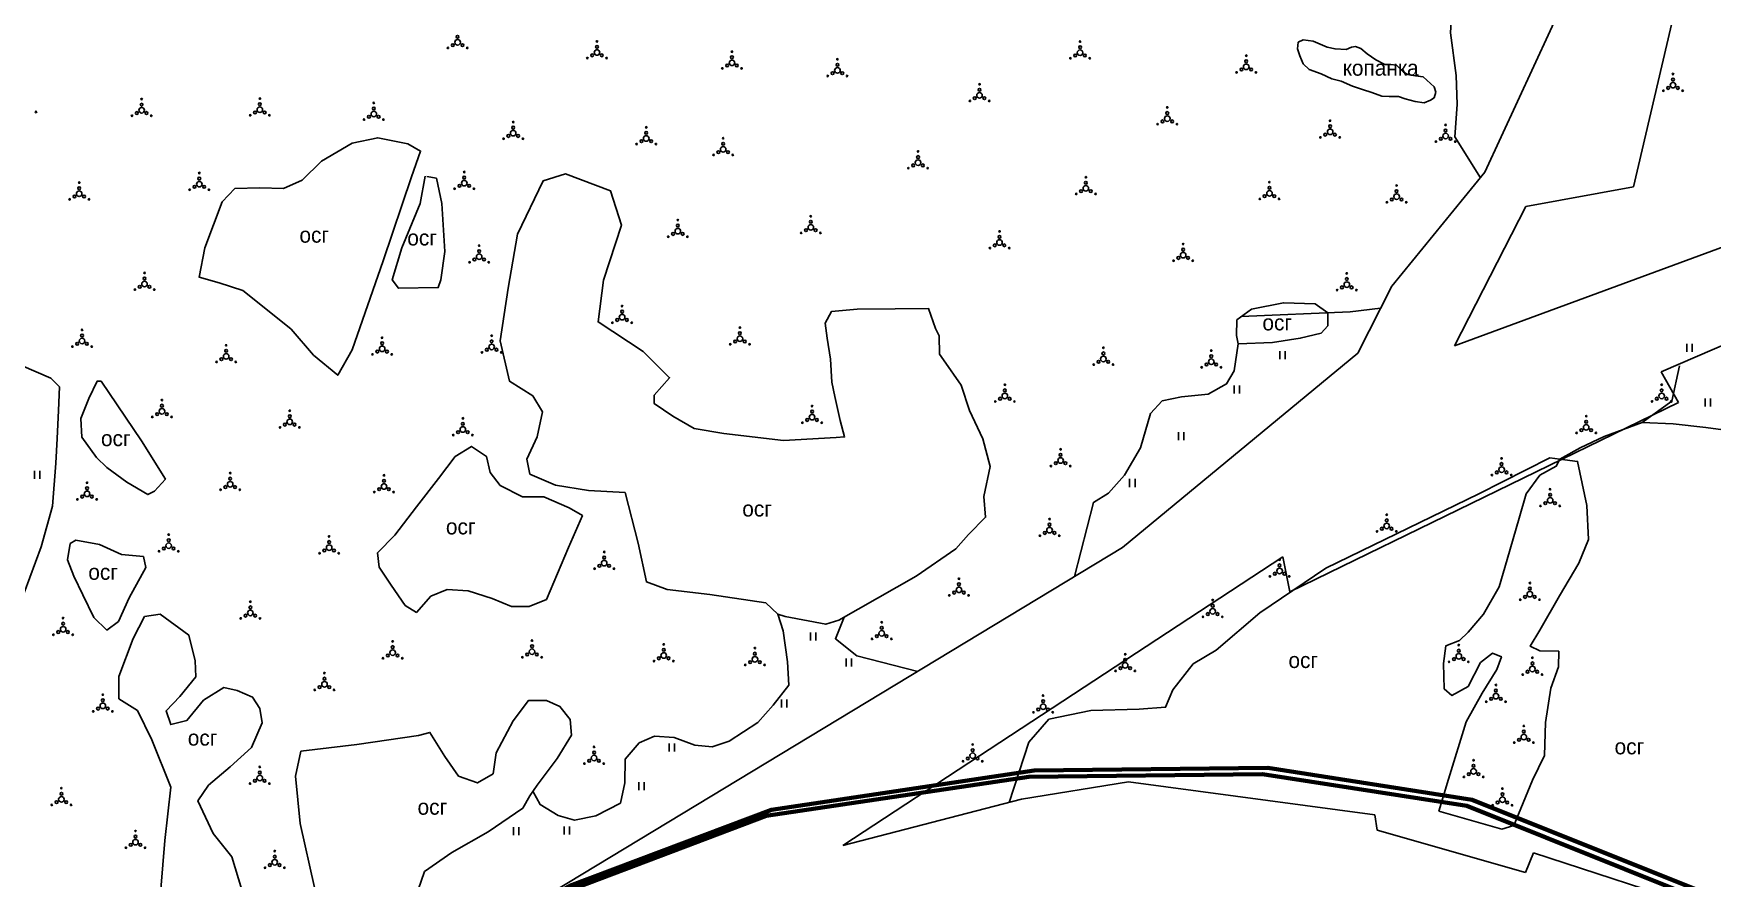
# Model space of a CAD drawing. Header units: millimetres. Extents: x 1379499 to 1411715, y 5652947 to 5671991.
# Drawn here: x 1399186 to 1399939, y 5660330 to 5660709 of the extents above; entities that cross this region are included whole.
import ezdxf

# ---------------------------------------------------------------- set-up
doc = ezdxf.new("R2010")
doc.units = ezdxf.units.MM
doc.layers.add('_5Інше', color=252, linetype='Continuous', lineweight=25)
for name, color, linetype in [('вулиці', 7, 'Continuous'), ('ВулНазва', 7, 'Continuous'), ('межа по генплану', 7, 'Continuous'), ('на область', 5, 'Continuous')]:
    doc.layers.add(name, color=color, linetype=linetype)
picture_1 = doc.add_image_def('image1.bmp', size_in_pixel=(3370, 2384))

# ---------------------------------------------------------------- blocks, each defined once
blk = doc.blocks.new('ЛвЗд')
at = {"layer": '_5Інше', "color": 204, "linetype": 'Continuous'}
for points in [[(43805, 27740), (43778.304, 27628.895)], [(43711.676, 27635.848), (43756.124, 27730.869)], [(43669.485, 27584.824), (43711.676, 27635.848)], [(43778.304, 27628.895), (43729.906, 27620.294)], [(43697.596, 27557.943), (43886.079, 27626.153)], [(43729.906, 27620.294), (43697.596, 27557.943)], [(43790.224, 27545.67), (43942, 27610)], [(43654.064, 27554.924), (43669.485, 27584.824)], [(43547.933, 27468.27), (43654.064, 27554.924)], [(43797.962, 27531.943), (43790.224, 27545.67)], [(43623, 27448), (43797.962, 27531.943)], [(42747.277, 26990.674), (43547.933, 27468.27)], [(43421.619, 27335.262), (43619.963, 27463.677)], [(43619.963, 27463.677), (43623, 27448)], [(43550.062, 27363.153), (43501.856, 27355.539)], [(43660.555, 27347.657), (43550.062, 27363.153)], [(43501.856, 27355.539), (43421.619, 27335.262)], [(43661.574, 27340.773), (43660.555, 27347.657)], [(43727.969, 27321.342), (43661.574, 27340.773)], [(43731.602, 27330.166), (43727.969, 27321.342)], [(43809.546, 27304.251), (43731.602, 27330.166)]]:
    blk.add_lwpolyline(points, dxfattribs=at)

msp = doc.modelspace()

# ---------------------------------------------------------------- linework, layer by layer
at = {"layer": 'вулиці', "color": 7}
for p, q in [((1399745.21, 5660563.06), (1399745.21, 5660566.66)), ((1399747.61, 5660563.06), (1399747.61, 5660566.66)), ((1399927.99, 5660566.26), (1399927.99, 5660569.86)), ((1399930.39, 5660566.26), (1399930.39, 5660569.86)), ((1399724.72, 5660547.61), (1399724.72, 5660551.21)), ((1399727.12, 5660547.61), (1399727.12, 5660551.21)), ((1399936.26, 5660541.72), (1399936.26, 5660545.32)), ((1399938.66, 5660541.72), (1399938.66, 5660545.32)), ((1399699.7, 5660526.63), (1399699.7, 5660530.23)), ((1399702.1, 5660526.63), (1399702.1, 5660530.23)), ((1399186.05, 5660509.37), (1399186.05, 5660512.97)), ((1399188.45, 5660509.37), (1399188.45, 5660512.97)), ((1399677.79, 5660505.65), (1399677.79, 5660509.25)), ((1399680.19, 5660505.65), (1399680.19, 5660509.25)), ((1399534.47, 5660436.68), (1399534.47, 5660440.28)), ((1399536.87, 5660436.68), (1399536.87, 5660440.28)), ((1399550.49, 5660425.06), (1399550.49, 5660428.66)), ((1399552.89, 5660425.06), (1399552.89, 5660428.66)), ((1399521.45, 5660406.66), (1399521.45, 5660410.26)), ((1399523.85, 5660406.66), (1399523.85, 5660410.26)), ((1399470.95, 5660386.92), (1399470.95, 5660390.52)), ((1399473.35, 5660386.92), (1399473.35, 5660390.52)), ((1399457.42, 5660369.61), (1399457.42, 5660373.21)), ((1399459.82, 5660369.61), (1399459.82, 5660373.21)), ((1399401.12, 5660349.37), (1399401.12, 5660352.97)), ((1399403.52, 5660349.37), (1399403.52, 5660352.97)), ((1399423.91, 5660349.61), (1399423.91, 5660353.21)), ((1399426.31, 5660349.61), (1399426.31, 5660353.21))]:
    msp.add_line(p, q, dxfattribs=at)
at = {"layer": 'вулиці', "color": 7, "lineweight": -2}
for points in [[(1399835.28, 5660644.49), (1399823.79, 5660662.86), (1399824.89, 5660677.42), (1399824.34, 5660690.33), (1399821.86, 5660709.56), (1399822.96, 5660726.86), (1399829.01, 5660741.7), (1399838.91, 5660744.72), (1399852.66, 5660746.09), (1399881.02, 5660741.85)], [(1399753.46, 5660705.28), (1399755.65, 5660706.33), (1399760.24, 5660705.84), (1399766.52, 5660703.02), (1399770.05, 5660702.31), (1399774.99, 5660702.1), (1399777.39, 5660703.02), (1399779.23, 5660703.37), (1399781.65, 5660702.57), (1399784.41, 5660700.17), (1399788.36, 5660697.42), (1399792.31, 5660695.38), (1399795, 5660695.31), (1399797.61, 5660694.95), (1399799.3, 5660693.4), (1399800.71, 5660691.85), (1399802.62, 5660690.86), (1399806.15, 5660690.23), (1399809.54, 5660689.8), (1399811.16, 5660688.25), (1399814.48, 5660685.29), (1399815.26, 5660682.96), (1399814.55, 5660680.42), (1399812.86, 5660679.37), (1399810.1, 5660678.17), (1399806.01, 5660678.66), (1399801.49, 5660679.93), (1399798.53, 5660680.92), (1399794.36, 5660680.99), (1399791.04, 5660681.06), (1399786.52, 5660682.68), (1399782.29, 5660684.09), (1399777.91, 5660685.57), (1399772.69, 5660687.83), (1399768.52, 5660688.89), (1399763.85, 5660691.08), (1399758.35, 5660693.13), (1399755.66, 5660695.59), (1399754.25, 5660699.26), (1399753.19, 5660702.36), (1399753.46, 5660705.28)], [(1399270.36, 5660633.69), (1399262.48, 5660613.08), (1399260.04, 5660599.78), (1399269, 5660597.34), (1399279.59, 5660593.82), (1399292.09, 5660583.78), (1399301.32, 5660576.45), (1399311.37, 5660564.79), (1399322.23, 5660555.84), (1399328.75, 5660567.23), (1399342.6, 5660607.11), (1399355.36, 5660644.82), (1399359.43, 5660656.48), (1399353.73, 5660659.74), (1399340.15, 5660662.45), (1399328.75, 5660660.01), (1399314.9, 5660651.87), (1399306.21, 5660643.46), (1399297.79, 5660639.66), (1399287.2, 5660639.93), (1399276.06, 5660639.66), (1399270.36, 5660633.69)], [(1399409.86, 5660369.08), (1399413.16, 5660363.07), (1399421.24, 5660358.16), (1399428.44, 5660356.05), (1399438.1, 5660357.98), (1399449.16, 5660363.77), (1399451.1, 5660372.89), (1399451.27, 5660383.42), (1399457.59, 5660390.79), (1399464.44, 5660393.77), (1399473.22, 5660393.24), (1399482.53, 5660389.73), (1399490.26, 5660389.03), (1399497.98, 5660391.49), (1399510.87, 5660399.99), (1399517.72, 5660407.7), (1399524.74, 5660416.65), (1399524.21, 5660427.18), (1399522.28, 5660441.03), (1399519.82, 5660448.58), (1399514.38, 5660453.72), (1399489.33, 5660457.4), (1399470.17, 5660459.61), (1399460.84, 5660463.04), (1399457.15, 5660480.46), (1399451.25, 5660503.12), (1399434.79, 5660504.1), (1399420.05, 5660506.55), (1399408.51, 5660511.46), (1399407.04, 5660518.08), (1399411.7, 5660528.14), (1399414.16, 5660539.43), (1399409.74, 5660546.55), (1399399.39, 5660553.14), (1399395.21, 5660571.25), (1399398.7, 5660594.92), (1399402.88, 5660619.08), (1399414.38, 5660643.1), (1399424.49, 5660646.23), (1399444.7, 5660638.58), (1399449.58, 5660623.26), (1399441.57, 5660598.54), (1399439.13, 5660579.74), (1399459.34, 5660566.51), (1399471.19, 5660554.67), (1399471.19, 5660554.67), (1399464.3, 5660546.88), (1399464.3, 5660543.09), (1399472.62, 5660537.5), (1399482.19, 5660531.9), (1399495.57, 5660529.73), (1399522.31, 5660526.48), (1399545.99, 5660527.93), (1399549.78, 5660528.11), (1399547.8, 5660535.51), (1399545.45, 5660546.34), (1399544, 5660552.66), (1399543.48, 5660563.06), (1399542.03, 5660572.45), (1399541.13, 5660579.13), (1399543.84, 5660584.36), (1399555.4, 5660585.45), (1399572.57, 5660585.63), (1399587.39, 5660585.81), (1399590.64, 5660576.78), (1399592.27, 5660573.53), (1399592.45, 5660565.23), (1399594.26, 5660562.7), (1399602.08, 5660551.44), (1399605.88, 5660540.06), (1399611.84, 5660527.24), (1399615.09, 5660514.79), (1399612.38, 5660501.43), (1399613.13, 5660492.11), (1399605.36, 5660484.34), (1399599.76, 5660477.84), (1399581.87, 5660465.57), (1399547.14, 5660445.82), (1399541.35, 5660444.01), (1399523.1, 5660447.45), (1399519.82, 5660448.58)], [(1399362.19, 5660645.07), (1399366.53, 5660644.26), (1399368.98, 5660632.86), (1399370.33, 5660611.43), (1399368.43, 5660598.68), (1399367.35, 5660595.16), (1399349.42, 5660594.89), (1399346.71, 5660598.68), (1399351.05, 5660613.06), (1399359.2, 5660632.86), (1399361.51, 5660645.2)], [(1399725.86, 5660580.73), (1399732.53, 5660585.44), (1399746.86, 5660588.37), (1399761.03, 5660587.88), (1399766.73, 5660583.82), (1399766.73, 5660577.96), (1399763.8, 5660574.71), (1399754.36, 5660572.43), (1399741.98, 5660570.48), (1399726.51, 5660569.99), (1399725.69, 5660573.73), (1399725.86, 5660580.73)], [(1399727.93, 5660582.19), (1399776.83, 5660584.24), (1399790.48, 5660585.98)], [(1399726.51, 5660569.99), (1399724.72, 5660557.79), (1399721.3, 5660551.93), (1399712.99, 5660547.38), (1399701.1, 5660546.08), (1399692.31, 5660544.29), (1399687.1, 5660538.59), (1399682.68, 5660523.16), (1399675.51, 5660510.96), (1399668.34, 5660502.83), (1399661.5, 5660498.76), (1399653.08, 5660465.47)], [(1399180.28, 5660560.15), (1399193.31, 5660554.57), (1399197.29, 5660550.59), (1399196.76, 5660539.97), (1399196.23, 5660527.49), (1399195.7, 5660516.33), (1399194.15, 5660497.03), (1399189.11, 5660478.81), (1399181.43, 5660458.19)], [(1399907.94, 5660534.61), (1399921.25, 5660544.23), (1399924.6, 5660559.98)], [(1399216, 5660553.09), (1399234.04, 5660526.44), (1399244.8, 5660509.18), (1399239.95, 5660503.73), (1399236.92, 5660502.22), (1399227.52, 5660507.82), (1399218.58, 5660514.48), (1399213.88, 5660518.87), (1399207.36, 5660527.96), (1399206.91, 5660536.44), (1399210.4, 5660545.37), (1399214.18, 5660553.09), (1399216, 5660553.09)], [(1400020.1, 5660532.46), (1400009.93, 5660539.25), (1400002.49, 5660537.7), (1399988.99, 5660533.21), (1399977.82, 5660529.49), (1399958.74, 5660529.33), (1399936.56, 5660532.43), (1399921.9, 5660533.99), (1399907.94, 5660534.61), (1399890.88, 5660528.26), (1399880.02, 5660523.3), (1399870.88, 5660518.08)], [(1399395.09, 5660506.39), (1399405.13, 5660501.18), (1399414.8, 5660501.18), (1399426.15, 5660496.35), (1399432.1, 5660492.82), (1399425.77, 5660478.52), (1399415.92, 5660455.11), (1399408.11, 5660451.95), (1399400.3, 5660451.95), (1399391.55, 5660455.67), (1399380.77, 5660459.01), (1399371.28, 5660459.57), (1399364.03, 5660456.6), (1399357.52, 5660449.35), (1399352.5, 5660452.51), (1399346.17, 5660461.61), (1399340.78, 5660469.6), (1399340.04, 5660476.1), (1399347.85, 5660484.09), (1399357.52, 5660496.73), (1399367.38, 5660509.54), (1399375, 5660519.39), (1399382.25, 5660523.85), (1399388.95, 5660519.39), (1399390.62, 5660512.15), (1399395.09, 5660506.39)], [(1399870.88, 5660518.08), (1399866.47, 5660518.81), (1399834.54, 5660502.66), (1399765.89, 5660469.24), (1399736.21, 5660449.21), (1399716.67, 5660432.34), (1399706.23, 5660426.21), (1399697.23, 5660414.55), (1399693.95, 5660406.78), (1399682.08, 5660405.96), (1399660.39, 5660405.35), (1399641.56, 5660401.46), (1399632.55, 5660391.04), (1399623.7, 5660364.05)], [(1399870.88, 5660518.08), (1399878.9, 5660517.14), (1399883.09, 5660497.32), (1399883.86, 5660482.06), (1399879.47, 5660471.39), (1399870.78, 5660456.73), (1399861.89, 5660441.42), (1399857.59, 5660434.22), (1399861.89, 5660432.07), (1399870.47, 5660431.92), (1399870.32, 5660424.88), (1399866.94, 5660415.38), (1399864.49, 5660399.97), (1399864.03, 5660385.11), (1399858.67, 5660374.08), (1399850.34, 5660353.7), (1399844.96, 5660352.09), (1399816.62, 5660360.2)], [(1399816.62, 5660360.2), (1399816.62, 5660360.2), (1399820.94, 5660374.53), (1399828.87, 5660400.25), (1399836.02, 5660413.15), (1399842.71, 5660423.71), (1399844.73, 5660429.46), (1399840.69, 5660431.02), (1399835.25, 5660426.82), (1399829.8, 5660416.1), (1399822.49, 5660412.06), (1399819.07, 5660415.01), (1399818.76, 5660426.36), (1399819.69, 5660434.28), (1399825.91, 5660436.77), (1399829.8, 5660440.5), (1399836.65, 5660448.52), (1399843.65, 5660460.8), (1399847.23, 5660473.07), (1399852.68, 5660491.66), (1399855.79, 5660502.54), (1399862.01, 5660510.93), (1399869.32, 5660514.97), (1399870.88, 5660518.08)], [(1399204.64, 5660481.79), (1399215.25, 5660479.79), (1399225.09, 5660475.34), (1399234.93, 5660474.42), (1399236.01, 5660469.5), (1399228.48, 5660455.83), (1399223.71, 5660445.23), (1399218.48, 5660441.39), (1399212.64, 5660447.07), (1399207.72, 5660457.21), (1399203.72, 5660465.66), (1399200.8, 5660473.03), (1399202.03, 5660480.25), (1399204.64, 5660481.79)], [(1399241.88, 5660314.27), (1399244.56, 5660346.96), (1399247.25, 5660370.96), (1399238.66, 5660392.13), (1399232.23, 5660405.25), (1399223.91, 5660410.61), (1399223.91, 5660420.53), (1399230.35, 5660437.67), (1399235.45, 5660447.46), (1399242.42, 5660448.53), (1399255.29, 5660439.16), (1399258.24, 5660427.64), (1399258.51, 5660420.4), (1399251.27, 5660411.56), (1399245.1, 5660405.13), (1399247.25, 5660398.97), (1399247.25, 5660398.97), (1399254.49, 5660400.85), (1399262, 5660409.95), (1399271.12, 5660415.58), (1399277.02, 5660414.24), (1399283.99, 5660411.29), (1399287.21, 5660406.2), (1399288.28, 5660399.77), (1399283.49, 5660388.65), (1399273.83, 5660380.07), (1399264.18, 5660371.77), (1399259.35, 5660364.8), (1399266.32, 5660350.07), (1399274.64, 5660339.62), (1399279.21, 5660324.76)], [(1399549.67, 5660447.26), (1399549.67, 5660447.26), (1399545.69, 5660437.52), (1399555.27, 5660429.93), (1399582.65, 5660422.9)], [(1399311.77, 5660325.82), (1399305.34, 5660354.58), (1399303.3, 5660375.89), (1399305.67, 5660387.05), (1399330.74, 5660390.1), (1399358.5, 5660394.16), (1399363.58, 5660395.51), (1399370.36, 5660384.69), (1399376.45, 5660375.89), (1399384.92, 5660372.84), (1399392.03, 5660376.9), (1399393.39, 5660386.38), (1399401.01, 5660400.62), (1399407.79, 5660409.79), (1399415.87, 5660409.79), (1399421.99, 5660407.17), (1399426.58, 5660401.28), (1399427.24, 5660394.29), (1399420.68, 5660383.81), (1399411.72, 5660371.8), (1399408.44, 5660367), (1399405.38, 5660361.54), (1399389.76, 5660350.91), (1399373.43, 5660341.61), (1399361.13, 5660333.01), (1399358.33, 5660324.77)]]:
    msp.add_lwpolyline(points, dxfattribs=at)
at = {"layer": 'вулиці', "color": 7}
for centre, radius in [((1399376.02, 5660707.78), 0.625), ((1399371.69, 5660702.78), 0.312), ((1399373.86, 5660704.03), 0.625), ((1399376.02, 5660705.28), 1.25), ((1399378.19, 5660704.03), 0.625), ((1399380.35, 5660702.78), 0.312), ((1399436.45, 5660699.43), 0.625), ((1399438.61, 5660700.68), 1.25), ((1399438.61, 5660703.18), 0.625), ((1399438.61, 5660705.68), 0.312), ((1399440.78, 5660699.43), 0.625), ((1399499.22, 5660698.57), 0.625), ((1399499.22, 5660701.07), 0.312), ((1399653.36, 5660699.36), 0.625), ((1399655.52, 5660700.61), 1.25), ((1399655.52, 5660703.11), 0.625), ((1399655.52, 5660705.61), 0.312), ((1399657.69, 5660699.36), 0.625), ((1399730.13, 5660699.28), 0.312), ((1399434.28, 5660698.18), 0.312), ((1399442.94, 5660698.18), 0.312), ((1399494.89, 5660693.57), 0.312), ((1399497.06, 5660694.82), 0.625), ((1399499.22, 5660696.07), 1.25), ((1399501.39, 5660694.82), 0.625), ((1399503.55, 5660693.57), 0.312), ((1399544.42, 5660691.4), 0.625), ((1399546.58, 5660692.65), 1.25), ((1399546.58, 5660695.15), 0.625), ((1399546.58, 5660697.65), 0.312), ((1399548.75, 5660691.4), 0.625), ((1399651.19, 5660698.11), 0.312), ((1399659.86, 5660698.11), 0.312), ((1399725.8, 5660691.78), 0.312), ((1399727.97, 5660693.03), 0.625), ((1399730.13, 5660694.28), 1.25), ((1399730.13, 5660696.78), 0.625), ((1399732.3, 5660693.03), 0.625), ((1399734.46, 5660691.78), 0.312), ((1399542.25, 5660690.15), 0.312), ((1399550.92, 5660690.15), 0.312), ((1399610.38, 5660683.97), 0.625), ((1399610.38, 5660686.47), 0.312), ((1399919.59, 5660684.79), 0.625), ((1399921.76, 5660686.04), 1.25), ((1399921.76, 5660688.54), 0.625), ((1399921.76, 5660691.04), 0.312), ((1399923.92, 5660684.79), 0.625), ((1399234.16, 5660677.28), 0.625), ((1399234.16, 5660679.78), 0.312), ((1399287.23, 5660677.52), 0.625), ((1399287.23, 5660680.02), 0.312), ((1399338.4, 5660678.08), 0.312), ((1399606.05, 5660678.97), 0.312), ((1399608.21, 5660680.22), 0.625), ((1399610.38, 5660681.47), 1.25), ((1399612.54, 5660680.22), 0.625), ((1399614.71, 5660678.97), 0.312), ((1399917.43, 5660683.54), 0.312), ((1399926.09, 5660683.54), 0.312), ((1399186.73, 5660674), 0.312), ((1399229.83, 5660672.28), 0.312), ((1399232, 5660673.53), 0.625), ((1399234.16, 5660674.78), 1.25), ((1399236.33, 5660673.53), 0.625), ((1399238.49, 5660672.28), 0.312), ((1399282.9, 5660672.52), 0.312), ((1399285.06, 5660673.77), 0.625), ((1399287.23, 5660675.02), 1.25), ((1399289.39, 5660673.77), 0.625), ((1399291.56, 5660672.52), 0.312), ((1399334.06, 5660670.58), 0.312), ((1399336.23, 5660671.83), 0.625), ((1399338.4, 5660673.08), 1.25), ((1399338.4, 5660675.58), 0.625), ((1399340.56, 5660671.83), 0.625), ((1399342.73, 5660670.58), 0.312), ((1399400.99, 5660669.48), 0.312), ((1399692.52, 5660669.78), 0.625), ((1399694.68, 5660671.03), 1.25), ((1399694.68, 5660673.53), 0.625), ((1399694.68, 5660676.03), 0.312), ((1399696.85, 5660669.78), 0.625), ((1399767.8, 5660670.07), 0.312), ((1399396.66, 5660661.98), 0.312), ((1399398.83, 5660663.23), 0.625), ((1399400.99, 5660664.48), 1.25), ((1399400.99, 5660666.98), 0.625), ((1399403.16, 5660663.23), 0.625), ((1399405.32, 5660661.98), 0.312), ((1399458.56, 5660660.85), 0.625), ((1399460.72, 5660662.1), 1.25), ((1399460.72, 5660664.6), 0.625), ((1399460.72, 5660667.1), 0.312), ((1399462.89, 5660660.85), 0.625), ((1399495.27, 5660662.24), 0.312), ((1399690.35, 5660668.53), 0.312), ((1399699.01, 5660668.53), 0.312), ((1399763.47, 5660662.57), 0.312), ((1399765.64, 5660663.82), 0.625), ((1399767.8, 5660665.07), 1.25), ((1399767.8, 5660667.57), 0.625), ((1399769.97, 5660663.82), 0.625), ((1399772.13, 5660662.57), 0.312), ((1399817.49, 5660661.96), 0.625), ((1399819.65, 5660663.21), 1.25), ((1399819.65, 5660665.71), 0.625), ((1399819.65, 5660668.21), 0.312), ((1399821.82, 5660661.96), 0.625), ((1399456.39, 5660659.6), 0.312), ((1399465.05, 5660659.6), 0.312), ((1399490.94, 5660654.74), 0.312), ((1399493.11, 5660655.99), 0.625), ((1399495.27, 5660657.24), 1.25), ((1399495.27, 5660659.74), 0.625), ((1399497.44, 5660655.99), 0.625), ((1399499.6, 5660654.74), 0.312), ((1399582.77, 5660653.78), 0.625), ((1399582.77, 5660656.28), 0.312), ((1399815.32, 5660660.71), 0.312), ((1399823.98, 5660660.71), 0.312), ((1399260.05, 5660646.6), 0.312), ((1399379.01, 5660647.05), 0.312), ((1399578.44, 5660648.78), 0.312), ((1399580.61, 5660650.03), 0.625), ((1399582.77, 5660651.28), 1.25), ((1399584.94, 5660650.03), 0.625), ((1399587.1, 5660648.78), 0.312), ((1399206.12, 5660639.79), 0.625), ((1399206.12, 5660642.29), 0.312), ((1399255.72, 5660639.1), 0.312), ((1399257.88, 5660640.35), 0.625), ((1399260.05, 5660641.6), 1.25), ((1399260.05, 5660644.1), 0.625), ((1399262.21, 5660640.35), 0.625), ((1399264.38, 5660639.1), 0.312), ((1399374.68, 5660639.55), 0.312), ((1399376.85, 5660640.8), 0.625), ((1399379.01, 5660642.05), 1.25), ((1399379.01, 5660644.55), 0.625), ((1399381.18, 5660640.8), 0.625), ((1399383.34, 5660639.55), 0.312), ((1399655.96, 5660638.48), 0.625), ((1399658.13, 5660639.73), 1.25), ((1399658.13, 5660642.23), 0.625), ((1399658.13, 5660644.73), 0.312), ((1399660.29, 5660638.48), 0.625), ((1399740.57, 5660637.49), 1.25), ((1399740.57, 5660639.99), 0.625), ((1399740.57, 5660642.49), 0.312), ((1399797.64, 5660638.5), 0.625), ((1399797.64, 5660641), 0.312), ((1399201.79, 5660634.79), 0.312), ((1399203.96, 5660636.04), 0.625), ((1399206.12, 5660637.29), 1.25), ((1399208.29, 5660636.04), 0.625), ((1399210.45, 5660634.79), 0.312), ((1399653.8, 5660637.23), 0.312), ((1399662.46, 5660637.23), 0.312), ((1399736.24, 5660634.99), 0.312), ((1399738.4, 5660636.24), 0.625), ((1399742.73, 5660636.24), 0.625), ((1399744.9, 5660634.99), 0.312), ((1399793.31, 5660633.5), 0.312), ((1399795.48, 5660634.75), 0.625), ((1399797.64, 5660636), 1.25), ((1399799.81, 5660634.75), 0.625), ((1399801.97, 5660633.5), 0.312), ((1399474.91, 5660623), 0.625), ((1399474.91, 5660625.5), 0.312), ((1399534.62, 5660624.71), 0.625), ((1399534.62, 5660627.21), 0.312), ((1399470.58, 5660618), 0.312), ((1399472.75, 5660619.25), 0.625), ((1399474.91, 5660620.5), 1.25), ((1399477.08, 5660619.25), 0.625), ((1399479.24, 5660618), 0.312), ((1399530.29, 5660619.71), 0.312), ((1399532.46, 5660620.96), 0.625), ((1399534.62, 5660622.21), 1.25), ((1399536.79, 5660620.96), 0.625), ((1399538.95, 5660619.71), 0.312), ((1399619.35, 5660615.39), 1.25), ((1399619.35, 5660617.89), 0.625), ((1399619.35, 5660620.39), 0.312), ((1399385.71, 5660609.04), 1.25), ((1399385.71, 5660611.54), 0.625), ((1399385.71, 5660614.04), 0.312), ((1399615.02, 5660612.89), 0.312), ((1399617.19, 5660614.14), 0.625), ((1399621.52, 5660614.14), 0.625), ((1399623.69, 5660612.89), 0.312), ((1399699.65, 5660608.46), 0.625), ((1399701.81, 5660609.71), 1.25), ((1399701.81, 5660612.21), 0.625), ((1399701.81, 5660614.71), 0.312), ((1399703.98, 5660608.46), 0.625), ((1399235.46, 5660601.78), 0.312), ((1399381.38, 5660606.54), 0.312), ((1399383.55, 5660607.79), 0.625), ((1399387.88, 5660607.79), 0.625), ((1399390.04, 5660606.54), 0.312), ((1399697.48, 5660607.21), 0.312), ((1399706.14, 5660607.21), 0.312), ((1399775.29, 5660601.52), 0.312), ((1399231.13, 5660594.28), 0.312), ((1399233.29, 5660595.53), 0.625), ((1399235.46, 5660596.78), 1.25), ((1399235.46, 5660599.28), 0.625), ((1399237.62, 5660595.53), 0.625), ((1399239.79, 5660594.28), 0.312), ((1399770.96, 5660594.02), 0.312), ((1399773.12, 5660595.27), 0.625), ((1399775.29, 5660596.52), 1.25), ((1399775.29, 5660599.02), 0.625), ((1399777.45, 5660595.27), 0.625), ((1399779.62, 5660594.02), 0.312), ((1399449.89, 5660586.88), 0.312), ((1399445.56, 5660579.38), 0.312), ((1399447.73, 5660580.63), 0.625), ((1399449.89, 5660581.88), 1.25), ((1399449.89, 5660584.38), 0.625), ((1399452.06, 5660580.63), 0.625), ((1399454.22, 5660579.38), 0.312), ((1399207.4, 5660571.19), 1.25), ((1399207.4, 5660573.69), 0.625), ((1399207.4, 5660576.19), 0.312), ((1399342.14, 5660572.67), 0.312), ((1399391.32, 5660571.04), 0.625), ((1399391.32, 5660573.54), 0.312), ((1399500.61, 5660570.97), 0.625), ((1399502.78, 5660572.22), 1.25), ((1399502.78, 5660574.72), 0.625), ((1399502.78, 5660577.22), 0.312), ((1399504.94, 5660570.97), 0.625), ((1399203.07, 5660568.69), 0.312), ((1399205.24, 5660569.94), 0.625), ((1399209.57, 5660569.94), 0.625), ((1399211.73, 5660568.69), 0.312), ((1399269.95, 5660563.04), 0.625), ((1399272.11, 5660564.29), 1.25), ((1399272.11, 5660566.79), 0.625), ((1399272.11, 5660569.29), 0.312), ((1399274.28, 5660563.04), 0.625), ((1399337.81, 5660565.17), 0.312), ((1399339.98, 5660566.42), 0.625), ((1399342.14, 5660567.67), 1.25), ((1399342.14, 5660570.17), 0.625), ((1399344.31, 5660566.42), 0.625), ((1399346.47, 5660565.17), 0.312), ((1399386.99, 5660566.04), 0.312), ((1399389.16, 5660567.29), 0.625), ((1399391.32, 5660568.54), 1.25), ((1399393.49, 5660567.29), 0.625), ((1399395.65, 5660566.04), 0.312), ((1399498.45, 5660569.72), 0.312), ((1399507.11, 5660569.72), 0.312), ((1399665.99, 5660563.13), 1.25), ((1399665.99, 5660565.63), 0.625), ((1399665.99, 5660568.13), 0.312), ((1399714.44, 5660564.37), 0.625), ((1399714.44, 5660566.87), 0.312), ((1399267.78, 5660561.79), 0.312), ((1399276.44, 5660561.79), 0.312), ((1399661.66, 5660560.63), 0.312), ((1399663.82, 5660561.88), 0.625), ((1399668.15, 5660561.88), 0.625), ((1399670.32, 5660560.63), 0.312), ((1399710.11, 5660559.37), 0.312), ((1399712.27, 5660560.62), 0.625), ((1399714.44, 5660561.87), 1.25), ((1399716.6, 5660560.62), 0.625), ((1399718.77, 5660559.37), 0.312), ((1399621.75, 5660549.03), 0.625), ((1399621.75, 5660551.53), 0.312), ((1399916.67, 5660549.04), 0.625), ((1399916.67, 5660551.54), 0.312), ((1399243.28, 5660539.64), 1.25), ((1399243.28, 5660542.14), 0.625), ((1399243.28, 5660544.64), 0.312), ((1399535.19, 5660542), 0.312), ((1399617.42, 5660544.03), 0.312), ((1399619.58, 5660545.28), 0.625), ((1399621.75, 5660546.53), 1.25), ((1399623.91, 5660545.28), 0.625), ((1399626.08, 5660544.03), 0.312), ((1399912.34, 5660544.04), 0.312), ((1399914.5, 5660545.29), 0.625), ((1399916.67, 5660546.54), 1.25), ((1399918.83, 5660545.29), 0.625), ((1399921, 5660544.04), 0.312), ((1399238.95, 5660537.14), 0.312), ((1399241.12, 5660538.39), 0.625), ((1399245.45, 5660538.39), 0.625), ((1399247.61, 5660537.14), 0.312), ((1399298.49, 5660533.65), 0.625), ((1399300.66, 5660534.9), 1.25), ((1399300.66, 5660537.4), 0.625), ((1399300.66, 5660539.9), 0.312), ((1399302.82, 5660533.65), 0.625), ((1399378.38, 5660533.97), 0.625), ((1399378.38, 5660536.47), 0.312), ((1399530.86, 5660534.5), 0.312), ((1399533.03, 5660535.75), 0.625), ((1399535.19, 5660537), 1.25), ((1399535.19, 5660539.5), 0.625), ((1399537.36, 5660535.75), 0.625), ((1399539.52, 5660534.5), 0.312), ((1399882.78, 5660532.45), 1.25), ((1399882.78, 5660534.95), 0.625), ((1399882.78, 5660537.45), 0.312), ((1399296.33, 5660532.4), 0.312), ((1399304.99, 5660532.4), 0.312), ((1399374.05, 5660528.97), 0.312), ((1399376.22, 5660530.22), 0.625), ((1399378.38, 5660531.47), 1.25), ((1399380.55, 5660530.22), 0.625), ((1399382.71, 5660528.97), 0.312), ((1399878.45, 5660529.95), 0.312), ((1399880.62, 5660531.2), 0.625), ((1399884.95, 5660531.2), 0.625), ((1399887.11, 5660529.95), 0.312), ((1399646.77, 5660517.56), 1.25), ((1399646.77, 5660520.06), 0.625), ((1399646.77, 5660522.56), 0.312), ((1399844.79, 5660518.47), 0.312), ((1399273.91, 5660511.89), 0.312), ((1399342.97, 5660510.89), 0.312), ((1399642.44, 5660515.06), 0.312), ((1399644.6, 5660516.31), 0.625), ((1399648.93, 5660516.31), 0.625), ((1399651.1, 5660515.06), 0.312), ((1399840.46, 5660510.97), 0.312), ((1399842.62, 5660512.22), 0.625), ((1399844.79, 5660513.47), 1.25), ((1399844.79, 5660515.97), 0.625), ((1399846.95, 5660512.22), 0.625), ((1399849.12, 5660510.97), 0.312), ((1399209.64, 5660502.58), 1.25), ((1399209.64, 5660505.08), 0.625), ((1399209.64, 5660507.58), 0.312), ((1399269.58, 5660504.39), 0.312), ((1399271.75, 5660505.64), 0.625), ((1399273.91, 5660506.89), 1.25), ((1399273.91, 5660509.39), 0.625), ((1399276.08, 5660505.64), 0.625), ((1399278.24, 5660504.39), 0.312), ((1399338.64, 5660503.39), 0.312), ((1399340.8, 5660504.64), 0.625), ((1399342.97, 5660505.89), 1.25), ((1399342.97, 5660508.39), 0.625), ((1399345.13, 5660504.64), 0.625), ((1399347.3, 5660503.39), 0.312), ((1399866.59, 5660504.66), 0.312), ((1399205.31, 5660500.08), 0.312), ((1399207.47, 5660501.33), 0.625), ((1399211.8, 5660501.33), 0.625), ((1399213.97, 5660500.08), 0.312), ((1399862.26, 5660497.16), 0.312), ((1399864.43, 5660498.41), 0.625), ((1399866.59, 5660499.66), 1.25), ((1399866.59, 5660502.16), 0.625), ((1399868.76, 5660498.41), 0.625), ((1399870.92, 5660497.16), 0.312), ((1399641.82, 5660488.77), 0.625), ((1399641.82, 5660491.27), 0.312), ((1399793.2, 5660488.19), 1.25), ((1399793.2, 5660490.69), 0.625), ((1399793.2, 5660493.19), 0.312), ((1399246.3, 5660479.31), 1.25), ((1399246.3, 5660481.81), 0.625), ((1399246.3, 5660484.31), 0.312), ((1399318.35, 5660480.94), 0.625), ((1399318.35, 5660483.44), 0.312), ((1399637.49, 5660483.77), 0.312), ((1399639.66, 5660485.02), 0.625), ((1399641.82, 5660486.27), 1.25), ((1399643.99, 5660485.02), 0.625), ((1399646.16, 5660483.77), 0.312), ((1399788.87, 5660485.69), 0.312), ((1399791.04, 5660486.94), 0.625), ((1399795.37, 5660486.94), 0.625), ((1399797.53, 5660485.69), 0.312), ((1399241.97, 5660476.81), 0.312), ((1399244.14, 5660478.06), 0.625), ((1399248.47, 5660478.06), 0.625), ((1399250.63, 5660476.81), 0.312), ((1399314.02, 5660475.94), 0.312), ((1399316.18, 5660477.19), 0.625), ((1399318.35, 5660478.44), 1.25), ((1399320.51, 5660477.19), 0.625), ((1399322.68, 5660475.94), 0.312), ((1399441.85, 5660473.98), 0.625), ((1399441.85, 5660476.48), 0.312), ((1399745.1, 5660472.98), 0.312), ((1399437.52, 5660468.98), 0.312), ((1399439.69, 5660470.23), 0.625), ((1399441.85, 5660471.48), 1.25), ((1399444.02, 5660470.23), 0.625), ((1399446.18, 5660468.98), 0.312), ((1399740.77, 5660465.48), 0.312), ((1399742.93, 5660466.73), 0.625), ((1399745.1, 5660467.98), 1.25), ((1399745.1, 5660470.48), 0.625), ((1399747.26, 5660466.73), 0.625), ((1399749.43, 5660465.48), 0.312), ((1399598.98, 5660458.24), 0.625), ((1399601.15, 5660459.49), 1.25), ((1399601.15, 5660461.99), 0.625), ((1399601.15, 5660464.49), 0.312), ((1399603.31, 5660458.24), 0.625), ((1399857.48, 5660457.55), 1.25), ((1399857.48, 5660460.05), 0.625), ((1399857.48, 5660462.55), 0.312), ((1399282.97, 5660449.14), 1.25), ((1399282.97, 5660451.64), 0.625), ((1399282.97, 5660454.14), 0.312), ((1399596.82, 5660456.99), 0.312), ((1399605.48, 5660456.99), 0.312), ((1399715.07, 5660449.87), 1.25), ((1399715.07, 5660452.37), 0.625), ((1399715.07, 5660454.87), 0.312), ((1399853.15, 5660455.05), 0.312), ((1399855.31, 5660456.3), 0.625), ((1399859.64, 5660456.3), 0.625), ((1399861.81, 5660455.05), 0.312), ((1399198.9, 5660441.8), 1.25), ((1399198.9, 5660444.3), 0.625), ((1399198.9, 5660446.8), 0.312), ((1399278.64, 5660446.64), 0.312), ((1399280.81, 5660447.89), 0.625), ((1399285.14, 5660447.89), 0.625), ((1399287.3, 5660446.64), 0.312), ((1399566.46, 5660442.46), 0.625), ((1399566.46, 5660444.96), 0.312), ((1399710.74, 5660447.37), 0.312), ((1399712.91, 5660448.62), 0.625), ((1399717.24, 5660448.62), 0.625), ((1399719.4, 5660447.37), 0.312), ((1399194.57, 5660439.3), 0.312), ((1399196.73, 5660440.55), 0.625), ((1399201.06, 5660440.55), 0.625), ((1399203.23, 5660439.3), 0.312), ((1399346.87, 5660436.31), 0.312), ((1399409.44, 5660436.72), 0.312), ((1399468.58, 5660435.01), 0.312), ((1399562.13, 5660437.46), 0.312), ((1399564.3, 5660438.71), 0.625), ((1399566.46, 5660439.96), 1.25), ((1399568.63, 5660438.71), 0.625), ((1399570.79, 5660437.46), 0.312), ((1399342.54, 5660428.81), 0.312), ((1399344.71, 5660430.06), 0.625), ((1399346.87, 5660431.31), 1.25), ((1399346.87, 5660433.81), 0.625), ((1399349.04, 5660430.06), 0.625), ((1399351.2, 5660428.81), 0.312), ((1399405.11, 5660429.22), 0.312), ((1399407.27, 5660430.47), 0.625), ((1399409.44, 5660431.72), 1.25), ((1399409.44, 5660434.22), 0.625), ((1399411.6, 5660430.47), 0.625), ((1399413.77, 5660429.22), 0.312), ((1399464.25, 5660427.51), 0.312), ((1399466.41, 5660428.76), 0.625), ((1399468.58, 5660430.01), 1.25), ((1399468.58, 5660432.51), 0.625), ((1399470.74, 5660428.76), 0.625), ((1399472.91, 5660427.51), 0.312), ((1399507.36, 5660427.06), 0.625), ((1399509.52, 5660428.31), 1.25), ((1399509.52, 5660430.81), 0.625), ((1399509.52, 5660433.31), 0.312), ((1399511.69, 5660427.06), 0.625), ((1399675.79, 5660428.09), 0.625), ((1399675.79, 5660430.59), 0.312), ((1399823.42, 5660428.42), 0.625), ((1399825.58, 5660429.67), 1.25), ((1399825.58, 5660432.17), 0.625), ((1399825.58, 5660434.67), 0.312), ((1399827.75, 5660428.42), 0.625), ((1399858.62, 5660428.98), 0.312), ((1399316.24, 5660419.59), 0.625), ((1399316.24, 5660422.09), 0.312), ((1399505.19, 5660425.81), 0.312), ((1399513.85, 5660425.81), 0.312), ((1399671.46, 5660423.09), 0.312), ((1399673.63, 5660424.34), 0.625), ((1399675.79, 5660425.59), 1.25), ((1399677.96, 5660424.34), 0.625), ((1399680.12, 5660423.09), 0.312), ((1399821.25, 5660427.17), 0.312), ((1399829.91, 5660427.17), 0.312), ((1399854.29, 5660421.48), 0.312), ((1399856.45, 5660422.73), 0.625), ((1399858.62, 5660423.98), 1.25), ((1399858.62, 5660426.48), 0.625), ((1399860.78, 5660422.73), 0.625), ((1399862.95, 5660421.48), 0.312), ((1399216.73, 5660412.42), 0.312), ((1399311.91, 5660414.59), 0.312), ((1399314.08, 5660415.84), 0.625), ((1399316.24, 5660417.09), 1.25), ((1399318.41, 5660415.84), 0.625), ((1399320.57, 5660414.59), 0.312), ((1399842.24, 5660411.77), 1.25), ((1399842.24, 5660414.27), 0.625), ((1399842.24, 5660416.77), 0.312), ((1399212.4, 5660404.92), 0.312), ((1399214.57, 5660406.17), 0.625), ((1399216.73, 5660407.42), 1.25), ((1399216.73, 5660409.92), 0.625), ((1399218.9, 5660406.17), 0.625), ((1399221.06, 5660404.92), 0.312), ((1399636.77, 5660405.8), 0.625), ((1399638.94, 5660407.05), 1.25), ((1399638.94, 5660409.55), 0.625), ((1399638.94, 5660412.05), 0.312), ((1399641.1, 5660405.8), 0.625), ((1399837.91, 5660409.27), 0.312), ((1399840.08, 5660410.52), 0.625), ((1399844.41, 5660410.52), 0.625), ((1399846.57, 5660409.27), 0.312), ((1399634.61, 5660404.55), 0.312), ((1399643.27, 5660404.55), 0.312), ((1399854.78, 5660398.41), 0.312), ((1399607.3, 5660390.06), 0.312), ((1399850.45, 5660390.91), 0.312), ((1399852.61, 5660392.16), 0.625), ((1399854.78, 5660393.41), 1.25), ((1399854.78, 5660395.91), 0.625), ((1399856.94, 5660392.16), 0.625), ((1399859.11, 5660390.91), 0.312), ((1399435.14, 5660382.75), 0.625), ((1399437.3, 5660384), 1.25), ((1399437.3, 5660386.5), 0.625), ((1399437.3, 5660389), 0.312), ((1399439.47, 5660382.75), 0.625), ((1399602.97, 5660382.56), 0.312), ((1399605.13, 5660383.81), 0.625), ((1399607.3, 5660385.06), 1.25), ((1399607.3, 5660387.56), 0.625), ((1399609.46, 5660383.81), 0.625), ((1399611.63, 5660382.56), 0.312), ((1399832.2, 5660383.02), 0.312), ((1399287.2, 5660375.02), 1.25), ((1399287.2, 5660377.52), 0.625), ((1399287.2, 5660380.02), 0.312), ((1399432.97, 5660381.5), 0.312), ((1399441.63, 5660381.5), 0.312), ((1399827.87, 5660375.52), 0.312), ((1399830.04, 5660376.77), 0.625), ((1399832.2, 5660378.02), 1.25), ((1399832.2, 5660380.52), 0.625), ((1399834.37, 5660376.77), 0.625), ((1399836.53, 5660375.52), 0.312), ((1399198.14, 5660367.96), 0.625), ((1399198.14, 5660370.46), 0.312), ((1399282.87, 5660372.52), 0.312), ((1399285.03, 5660373.77), 0.625), ((1399289.36, 5660373.77), 0.625), ((1399291.53, 5660372.52), 0.312), ((1399845.17, 5660367.79), 0.625), ((1399845.17, 5660370.29), 0.312), ((1399193.81, 5660362.96), 0.312), ((1399195.98, 5660364.21), 0.625), ((1399198.14, 5660365.46), 1.25), ((1399200.31, 5660364.21), 0.625), ((1399202.47, 5660362.96), 0.312), ((1399840.84, 5660362.79), 0.312), ((1399843.01, 5660364.04), 0.625), ((1399845.17, 5660365.29), 1.25), ((1399847.34, 5660364.04), 0.625), ((1399849.5, 5660362.79), 0.312), ((1399229.24, 5660344.98), 0.625), ((1399231.4, 5660346.23), 1.25), ((1399231.4, 5660348.73), 0.625), ((1399231.4, 5660351.23), 0.312), ((1399233.57, 5660344.98), 0.625), ((1399227.07, 5660343.73), 0.312), ((1399235.73, 5660343.73), 0.312), ((1399293.92, 5660337.21), 1.25), ((1399293.92, 5660339.71), 0.625), ((1399293.92, 5660342.21), 0.312), ((1399289.59, 5660334.71), 0.312), ((1399291.75, 5660335.96), 0.625), ((1399296.08, 5660335.96), 0.625), ((1399298.25, 5660334.71), 0.312)]:
    msp.add_circle(centre, radius, dxfattribs=at)
at = {"layer": 'межа по генплану', "color": 3, "lineweight": 70}
msp.add_lwpolyline([(1400266.29, 5659693.27), (1400262.41, 5659861.11), (1400254.12, 5659935.1), (1400217.34, 5660046.17), (1400136.45, 5660157.47), (1400051.7, 5660241.44), (1399935.67, 5660319.83), (1399829.22, 5660362.49), (1399737.43, 5660376.8), (1399632.45, 5660375.53), (1399514.58, 5660357.99), (1399424.02, 5660323.76), (1399341.87, 5660280.54), (1398894.23, 5660018.01), (1398700.11, 5660243.93), (1398792.29, 5661042.95), (1398840.79, 5661285.26), (1398939.52, 5661940.34), (1398974.87, 5662254.47)], dxfattribs=at)
at = {"layer": 'межа по генплану', "color": 5, "lineweight": 70}
msp.add_lwpolyline([(1400266.29, 5659693.27), (1400262.41, 5659861.11), (1400254.12, 5659935.1), (1400217.34, 5660046.17), (1400136.45, 5660157.47), (1400051.7, 5660241.44), (1399935.67, 5660319.83), (1399829.22, 5660362.49), (1399737.43, 5660376.8), (1399632.45, 5660375.53), (1399514.58, 5660357.99), (1399424.02, 5660323.76), (1399341.87, 5660280.54), (1398894.23, 5660018.01), (1398700.11, 5660243.93), (1398792.29, 5661042.95), (1398840.79, 5661285.26), (1398939.52, 5661940.34), (1398974.87, 5662254.47)], dxfattribs=at)
at = {"layer": 'межа по генплану', "color": 1, "lineweight": 70}
msp.add_lwpolyline([(1400268.7, 5659696.07), (1400264.82, 5659863.92), (1400256.53, 5659937.9), (1400219.74, 5660048.97), (1400138.86, 5660160.27), (1400054.11, 5660244.24), (1399938.08, 5660322.63), (1399831.63, 5660365.29), (1399739.84, 5660379.6), (1399634.85, 5660378.33), (1399516.99, 5660360.79), (1399426.43, 5660326.56), (1399344.28, 5660283.34), (1398896.63, 5660020.81), (1398702.51, 5660246.73), (1398794.7, 5661045.75), (1398843.19, 5661288.06), (1398941.92, 5661943.14), (1398977.27, 5662257.27)], dxfattribs=at)

# ---------------------------------------------------------------- block references
at = {"layer": 'ВулНазва', "color": 7, "lineweight": 9, "rotation": 0.3369352804739994}
msp.add_blockref('ЛвЗд', (1356288.93, 5632754.59), dxfattribs=at)

# ---------------------------------------------------------------- texts
at = {"layer": 'вулиці', "color": 7}
for s, p in [('копанка', (1399773.47, 5660690.29)), ('осг', (1399305, 5660615.33)), ('осг', (1399353.43, 5660614.07)), ('осг', (1399737.39, 5660575.96)), ('осг', (1399215.89, 5660523.99)), ('осг', (1399503.84, 5660492.4)), ('осг', (1399370.77, 5660484.38)), ('осг', (1399210.21, 5660463.99)), ('осг', (1399749.08, 5660424.4)), ('осг', (1399254.86, 5660389.56)), ('осг', (1399895.52, 5660385.65)), ('осг', (1399358.04, 5660358.54))]:
    msp.add_text(s, height=7, dxfattribs=at).set_placement(p)

# ---------------------------------------------------------------- pictures from other files: only their frames are drawn
at = {"layer": 'на область', "color": 7, "lineweight": -2}
image = msp.add_image(picture_1, insert=(1395288.55, 5652947.02), size_in_units=(16426, 11620.05), dxfattribs=at)
image.dxf.flags = 7

doc.saveas('drawing.dxf')
